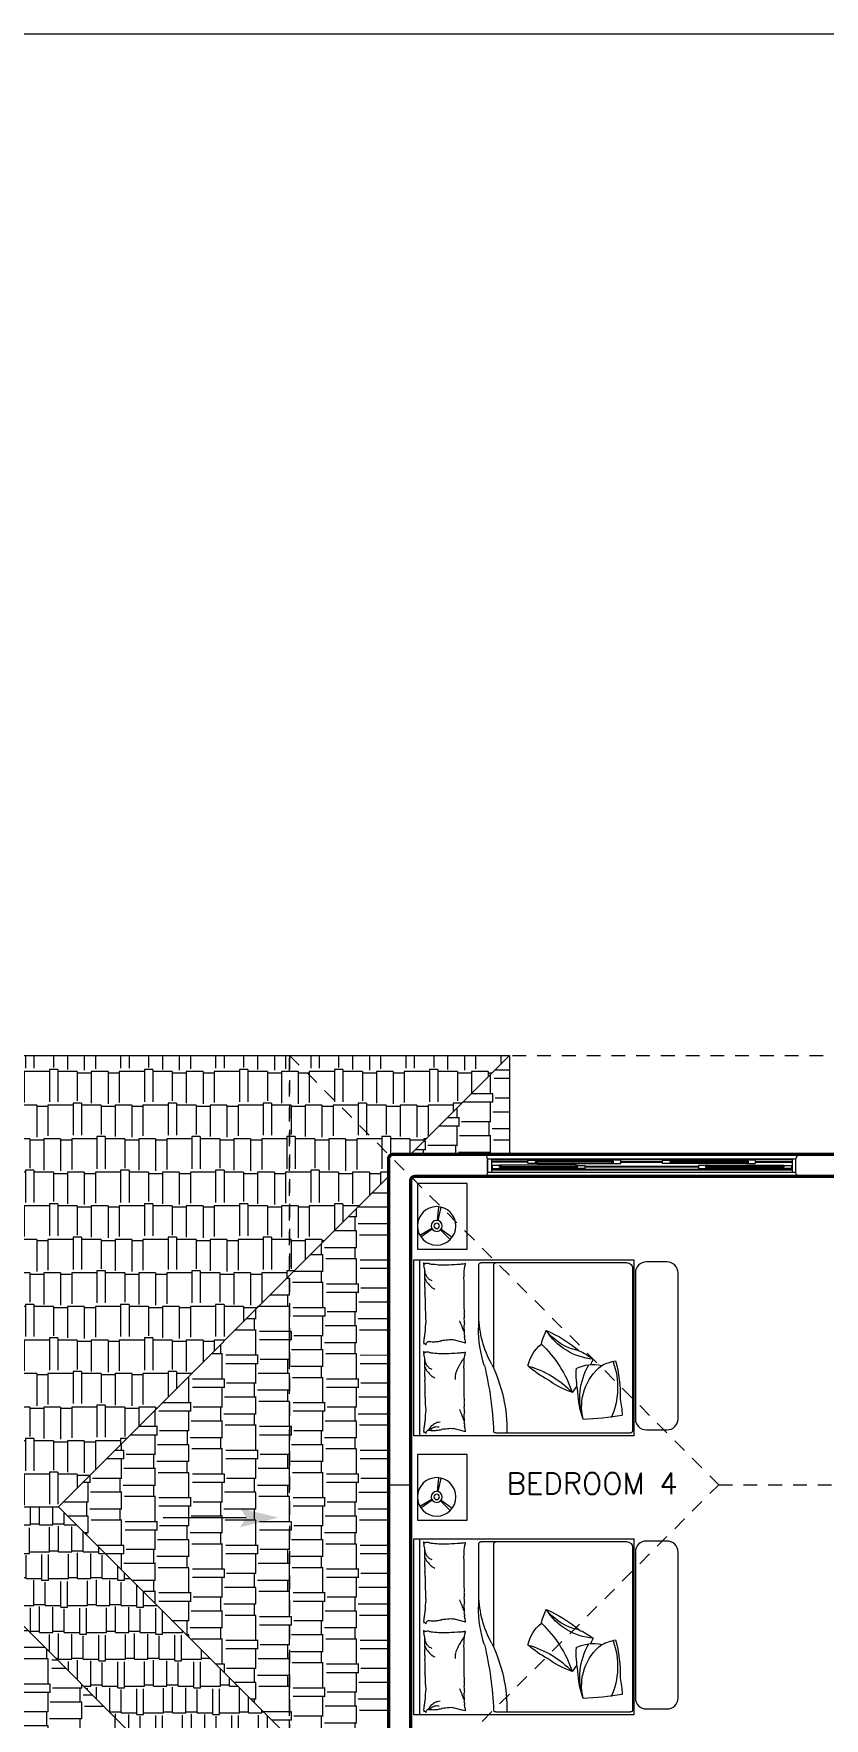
# Model space of a CAD drawing. Header units: metres. Extents: x 8 to 2416, y -346 to 476.
# Drawn here: x 205.09 to 212.27, y -229.36 to -214.06 of the extents above; entities that cross this region are included whole.
import ezdxf

# ---------------------------------------------------------------- set-up
doc = ezdxf.new("R2010")
doc.units = ezdxf.units.M
for name, pattern in [('0', [0]), ('CONTINU', [0]), ('CONTINUA', [0]), ('HIDDEN2', [0.1875, 0.125, -0.0625])]:
    doc.linetypes.add(name, pattern=pattern)
doc.layers.get('0').update_dxf_attribs({"color": 250, "linetype": '0', "lineweight": 20})
doc.layers.get('Defpoints').update_dxf_attribs({"color": 6})
for name, color, linetype, lineweight in [('A-DOOR', 35, 'Continuous', 5), ('A-WALL', 250, 'Continuous', 20), ('baños', 140, 'Continuous', 0), ('cristales', 131, 'Continuous', 0), ('MOBILIARIOS', 252, 'Continuous', 0), ('puertas', 42, 'Continuous', 0), ('textos', 7, 'Continuous', 0)]:
    doc.layers.add(name, color=color, linetype=linetype, lineweight=lineweight)
for name, color, linetype, lineweight, true_color in [('REVESTIMIENTO EXTERIOR', 7, 'Continuous', 5, 0xffdebd), ('Techos 1', 7, 'HIDDEN2', 9, 0x42391a), ('Techos 2do', 7, 'CONTINUA', 5, 0x42391a)]:
    doc.layers.add(name, color=color, linetype=linetype, lineweight=lineweight, true_color=true_color)
doc.styles.get("Standard").update_dxf_attribs({"font": 'arial.ttf', "height": 0.1875})

# ---------------------------------------------------------------- blocks, each defined once
blk = doc.blocks.new('A$Ca0281d7f')
at = {"layer": 'MOBILIARIOS'}
for p, q in [((0.401, 1.6), (0.401, 0)), ((2.401, 1.6), (0.401, 1.6)), ((0.463, 1.572), (1.792, 1.572)), ((1.676, 0.611), (1.676, 1.552)), ((1.812, 0.98), (1.812, 1.552)), ((2.348, 0), (2.348, 1.6)), ((2.401, 0), (2.401, 1.6)), ((0.413, 0.046), (0.413, 1.522)), ((1.932, 0.843), (1.962, 0.85)), ((1.962, 0.85), (2.045, 0.871)), ((0.401, 0), (2.401, 0)), ((1.658, 0.026), (0.433, 0.026)), ((1.932, 0.037), (1.962, 0.044)), ((1.962, 0.044), (2.045, 0.065))]:
    blk.add_line(p, q, dxfattribs=at)
blk.add_lwpolyline([(0.1, 1.579), (0.288, 1.579, -0.414214), (0.388, 1.479), (0.388, 0.154, -0.414214), (0.288, 0.054), (0.1, 0.054, -0.414214), (0, 0.154), (0, 1.479, -0.414214)], format="xyb", close=True, dxfattribs=at)
for centre, radius, start, end in [((0.463, 1.522), 0.05, 90, 180), ((1.656, 1.552), 0.02, 0, 90), ((1.792, 1.552), 0.02, 0, 90), ((1.931, 1.564), 0.00132, 286.6978, 7.1204), ((1.847, 1.538), 0.0875, 7.1204, 16.2212), ((1.936, 1.583), 0.0193, 260.0016, 286.6978), ((1.866, 1.514), 0.0767, 16.2212, 27.2841), ((1.984, 1.546), 0.0453, 192.869, 207.2841), ((1.921, 1.244), 0.321, 80.0016, 86.4951), ((1.251, -12.056), 13.636, 86.4951, 86.945), ((2.045, 0.19), 1.365, 86.945, 88.3669), ((2.158, 0.875), 0.679, 88.3669, 93.3687), ((2.299, 0.649), 0.913, 93.3687, 97.6809), ((2.287, 1.367), 0.198, 97.6809, 102.1095), ((2.226, 1.807), 0.246, 278.1335, 282.1095), ((2.289, 1.597), 0.0328, 248.579, 278.1335), ((2.3, 1.55), 0.0156, 68.579, 111.9904), ((2.257, 1.55), 0.0539, 329.3487, 354.7408), ((2.31, 1.565), 0.00428, 111.9904, 191.8931), ((2.309, 1.571), 0.00232, 250.436, 11.8931), ((2.314, 1.573), 0.00342, 201.7883, 250.436), ((2.34, 1.548), 0.0289, 149.3487, 184.3025), ((2.338, 1.572), 0.0251, 184.3025, 201.7883), ((2.089, 1.534), 0.146, 183.574, 192.869), ((3.111, 1.507), 1.164, 180.2865, 183.574), ((7.667, 1.338), 5.719, 179.0296, 180.2865), ((2.297, 1.33), 0.0992, 108.4397, 126.1766), ((2.564, 1.122), 0.392, 136.1885, 141.6114), ((2.345, 1.366), 0.0992, 126.1766, 143.9136), ((2.35, 1.358), 0.0768, 141.6114, 152.7604), ((2.382, 1.419), 0.0992, 143.9136, 164.0648), ((2.508, 1.323), 0.234, 152.7604, 159.1397), ((0.807, 1.46), 1.494, 358.0921, 0.5757), ((1.43, 1.337), 0.873, 0.5757, 4.8018), ((1.483, 1.55), 0.821, 354.7408, 358.0921), ((2.401, 1.484), 0.0992, 164.0648, 184.2159), ((15.928, 0.997), 13.983, 178.7205, 179.5243), ((2.307, 1.157), 0.2, 113.0028, 118.3168), ((2.26, 1.303), 0.0493, 118.3168, 129.0349), ((2.399, 1.191), 0.225, 129.0349, 136.1885), ((-1.477, 1.251), 3.773, 356.7919, 0.0008), ((1.775, 1.345), 0.529, 349.8101, 353.9133), ((2.454, 1.282), 0.152, 169.8101, 177.4614), ((2.592, 1.333), 0.29, 177.4614, 184.8018), ((0.828, 1.119), 0.985, 331.4328, 358.1261), ((3.158, 1.015), 1.216, 175.3824, 177.3904), ((0.719, 1.259), 0.566, 275.3391, 327.6895), ((1.653, -0.116), 1.165, 113.0642, 130.3209), ((0.809, 1.252), 0.488, 280.6986, 322.6864), ((0.709, 0.707), 0.548, 13.2034, 27.0362), ((0.742, 0.967), 1.071, 342.1966, 0.7418), ((0.54, 1.138), 1.405, 355.3824, 357.2509), ((1.714, 0.979), 0.23, 357.2509, 11.5586), ((2.06, 0.886), 0.12, 162.6136, 173.5659), ((2.089, 0.951), 0.146, 173.5659, 191.5586), ((1.25, 1.192), 0.739, 340.572, 342.8018), ((1.269, 1.246), 0.739, 338.3423, 340.572), ((1.289, 1.295), 0.739, 336.5156, 338.3423), ((1.307, 1.338), 0.739, 334.6889, 336.5156), ((1.613, 0.95), 0.683, 0, 7.5469), ((2.063, 0.885), 0.242, 7.5469, 15.744), ((1.213, 0.109), 0.734, 115.259, 126.9351), ((1.987, 0.051), 1.08, 133.6306, 161.4288), ((1.015, 0.557), 0.358, 12.4782, 50.4625), ((1.664, 0.888), 0.271, 350.5159, 355.9171), ((1.931, 0.843), 0.000917, 355.9171, 104.0449), ((1.715, 0.938), 0.23, 342.6136, 350.5159), ((2.048, 0.938), 0.0677, 267.3351, 284.0452), ((2.156, 1.525), 0.659, 261.9949, 267.3351), ((2.193, 1.177), 0.317, 257.8016, 261.9949), ((2, -0.006), 0.882, 77.8016, 80.3156), ((2.186, 0.652), 0.204, 80.3156, 90), ((2.274, 0.364), 0.492, 90, 96.2324), ((2.258, 0.825), 0.0342, 4.4002, 63.4195), ((2.305, 0.825), 0.0131, 63.4195, 168.7276), ((2.605, 0.961), 0.305, 188.4372, 195.744), ((2.309, 0.765), 0.00232, 250.436, 11.8931), ((2.472, 0.878), 0.161, 180, 188.4372), ((2.402, 0.837), 0.0904, 168.7276, 180), ((2.314, 0.767), 0.00342, 201.7883, 250.436), ((1.692, 0.373), 1.165, 164.6278, 181.8845), ((1.239, 0.439), 0.689, 160.2936, 203.6414), ((0.46, 0.144), 0.548, 64.767, 78.5998), ((0.769, 0.29), 0.358, 64.0418, 102.0262), ((0.4, 0.264), 0.477, 346.1849, 52.0017), ((2.713, 1.725), 2.198, 207.9248, 209.3793), ((0.286, 0.34), 0.608, 341.81, 30.1351), ((1.594, -0.205), 0.87, 105.336, 136.4193), ((0.715, 1.379), 0.988, 298.4971, 311.0566), ((2.945, 0.044), 1.39, 154.2427, 180.7342), ((4.77, -0.088), 3.096, 166.4201, 177.6238), ((1.931, 0.758), 0.00132, 286.6978, 7.1204), ((1.847, 0.732), 0.0875, 7.1204, 16.2212), ((1.936, 0.777), 0.0193, 260.0016, 286.6978), ((1.866, 0.708), 0.0767, 16.2212, 27.2841), ((1.984, 0.74), 0.0453, 192.869, 207.2841), ((1.921, 0.438), 0.321, 80.0016, 86.4951), ((2.089, 0.728), 0.146, 183.574, 192.869), ((2.562, 1.097), 0.729, 212.135, 215.8263), ((3.111, 0.701), 1.164, 180.2865, 183.574), ((7.667, 0.532), 5.719, 179.0296, 180.2865), ((2.251, 0.81), 0.313, 206.4985, 212.135), ((1.251, -12.862), 13.636, 86.4951, 86.945), ((3.292, 1.234), 1.432, 204.3265, 206.4985), ((2.045, -0.616), 1.365, 86.945, 88.3669), ((2.158, 0.069), 0.679, 88.3669, 93.3687), ((2.299, -0.157), 0.913, 93.3687, 97.6809), ((2.297, 0.524), 0.0992, 108.4397, 126.1766), ((2.287, 0.561), 0.198, 97.6809, 102.1095), ((2.226, 1.001), 0.246, 278.1335, 282.1095), ((2.345, 0.56), 0.0992, 126.1766, 143.9136), ((2.289, 0.791), 0.0328, 248.579, 278.1335), ((2.382, 0.613), 0.0992, 143.9136, 164.0648), ((2.508, 0.517), 0.234, 152.7604, 159.1397), ((2.3, 0.744), 0.0156, 68.579, 111.9904), ((0.807, 0.654), 1.494, 358.0921, 0.5757), ((1.483, 0.744), 0.821, 354.7408, 358.0921), ((2.401, 0.678), 0.0992, 164.0648, 184.2159), ((2.257, 0.744), 0.0539, 329.3487, 354.7408), ((2.31, 0.759), 0.00428, 111.9904, 191.8931), ((2.34, 0.742), 0.0289, 149.3487, 184.3025), ((2.338, 0.766), 0.0251, 184.3025, 201.7883), ((-0.062, 0.567), 0.988, 350.0607, 2.6202), ((0.716, 1.142), 0.787, 288.3527, 306.6851), ((15.928, 0.191), 13.983, 178.7205, 179.5243), ((2.484, 0.774), 0.507, 200.6743, 204.3265), ((2.08, 0.569), 0.058, 184.0828, 200.6743), ((2.297, 0.532), 0.272, 176.4448, 184.0828), ((2.307, 0.351), 0.2, 113.0028, 118.3168), ((2.26, 0.497), 0.0493, 118.3168, 129.0349), ((2.399, 0.384), 0.225, 129.0349, 136.1885), ((2.564, 0.316), 0.392, 136.1885, 141.6114), ((2.35, 0.552), 0.0768, 141.6114, 152.7604), ((1.43, 0.531), 0.873, 0.5757, 4.8018), ((7.623, 0.343), 5.322, 178.2786, 179.5731), ((2.592, 0.527), 0.29, 177.4614, 184.8018), ((1.242, 0.167), 0.734, 166.8226, 178.4988), ((0.124, 0.42), 0.787, 339.9163, 358.2487), ((2.713, 1.725), 2.198, 215.2966, 217.2418), ((3.158, 0.209), 1.216, 175.3824, 177.3904), ((1.247, 0.345), 1.049, 353.9133, 0), ((1.775, 0.439), 0.529, 349.8101, 353.9133), ((0.91, 2.347), 2.198, 259.4884, 268.8054), ((0.54, 0.332), 1.405, 355.3824, 357.2509), ((1.714, 0.173), 0.23, 357.2509, 11.5586), ((2.089, 0.145), 0.146, 173.5659, 191.5586), ((1.25, 0.386), 0.739, 340.572, 342.8018), ((1.269, 0.44), 0.739, 338.3423, 340.572), ((1.289, 0.489), 0.739, 336.5156, 338.3423), ((1.307, 0.532), 0.739, 334.6889, 336.5156), ((1.613, 0.144), 0.683, 0, 7.5469), ((0.433, 0.046), 0.02, 180, 270), ((1.658, 0.046), 0.02, 270, 345.3738), ((1.664, 0.082), 0.271, 350.5159, 355.9171), ((1.931, 0.037), 0.000917, 355.9171, 104.0449), ((1.715, 0.132), 0.23, 342.6136, 350.5159), ((2.06, 0.08), 0.12, 162.6136, 173.5659), ((2.048, 0.132), 0.0677, 267.3351, 284.0452), ((2.156, 0.719), 0.659, 261.9949, 267.3351), ((2.193, 0.371), 0.317, 257.8016, 261.9949), ((2, -0.812), 0.882, 77.8016, 80.3156), ((2.203, 0.259), 0.14, 253.485, 264.3689), ((2.172, 0.169), 0.0915, 270, 284.6851), ((2.186, -0.154), 0.204, 80.3156, 90), ((2.253, 0.244), 0.14, 242.6012, 253.485), ((2.214, 0.134), 0.0562, 251.2201, 270), ((2.313, 0.209), 0.14, 224.9024, 242.6012), ((2.29, 0.269), 0.206, 248.1851, 251.2201), ((2.274, -0.442), 0.492, 90, 96.2324), ((2.289, 0.211), 0.151, 244.6449, 248.1851), ((2.267, 0.11), 0.0526, 228.5571, 244.6449), ((2.317, 0.115), 0.0899, 216.2641, 228.5571), ((2.373, 0.148), 0.14, 207.2036, 224.9024), ((2.258, 0.019), 0.0342, 4.4002, 63.4195), ((2.305, 0.019), 0.0131, 63.4195, 168.7276), ((2.063, 0.078), 0.242, 7.5469, 15.744), ((2.605, 0.155), 0.305, 188.4372, 195.744), ((2.472, 0.072), 0.161, 180, 188.4372), ((2.402, 0.031), 0.0904, 168.7276, 180)]:
    blk.add_arc(centre, radius, start, end, dxfattribs=at)
blk = doc.blocks.new('A$C8346a57b')
at = {"layer": 'MOBILIARIOS'}
for p, q in [((0.264, 0.26), (0.234, 0.382)), ((0.27, 0.262), (0.255, 0.386)), ((0.236, 0.183), (0.134, 0.11)), ((0.241, 0.177), (0.153, 0.088)), ((0.317, 0.183), (0.419, 0.11)), ((0.32, 0.187), (0.428, 0.125))]:
    blk.add_line(p, q, dxfattribs=at)
blk.add_lwpolyline([(0, 0.598), (0.45, 0.598), (0.45, 0), (0, 0)], close=True, dxfattribs=at)
for radius in [0.175, 0.05, 0.025]:
    blk.add_circle((0.276, 0.212), radius, dxfattribs=at)
blk = doc.blocks.new('PL BASE 2N NASAS 09')
at = {"layer": 'A-DOOR'}
for p, q in [((159.208, -5.212), (162.088, -5.212)), ((159.248, -5.252), (159.282, -5.252)), ((159.248, -5.372), (159.248, -5.252)), ((159.282, -5.252), (159.282, -5.372)), ((159.282, -5.252), (162.014, -5.252)), ((159.282, -5.352), (162.014, -5.352)), ((159.289, -5.311), (159.288, -5.312)), ((159.288, -5.312), (159.288, -5.339)), ((159.288, -5.339), (159.289, -5.341)), ((159.354, -5.311), (159.289, -5.311)), ((159.289, -5.341), (159.37, -5.341)), ((159.356, -5.312), (159.354, -5.311)), ((159.356, -5.33), (159.356, -5.312)), ((159.356, -5.327), (159.361, -5.327)), ((159.356, -5.327), (159.361, -5.327)), ((159.373, -5.33), (159.356, -5.33)), ((159.361, -5.329), (159.367, -5.325)), ((159.361, -5.325), (159.367, -5.329)), ((160.051, -5.31), (159.369, -5.31)), ((159.37, -5.341), (159.372, -5.339)), ((159.37, -5.341), (160.05, -5.341)), ((159.372, -5.339), (159.374, -5.331)), ((159.374, -5.33), (159.373, -5.33)), ((159.374, -5.331), (159.374, -5.33)), ((159.614, -5.264), (159.615, -5.263)), ((159.614, -5.291), (159.614, -5.264)), ((159.615, -5.293), (159.614, -5.291)), ((159.615, -5.263), (159.696, -5.263)), ((159.68, -5.293), (159.615, -5.293)), ((159.682, -5.291), (159.68, -5.293)), ((159.699, -5.274), (159.682, -5.274)), ((159.682, -5.274), (159.682, -5.291)), ((159.682, -5.277), (159.687, -5.277)), ((159.682, -5.277), (159.687, -5.277)), ((159.687, -5.275), (159.693, -5.279)), ((159.687, -5.279), (159.693, -5.275)), ((159.695, -5.294), (160.377, -5.294)), ((159.696, -5.263), (159.698, -5.264)), ((160.376, -5.263), (159.696, -5.263)), ((159.698, -5.264), (159.7, -5.272)), ((159.7, -5.273), (159.699, -5.274)), ((159.7, -5.272), (159.7, -5.273)), ((160.046, -5.331), (160.046, -5.33)), ((160.046, -5.33), (160.046, -5.33)), ((160.046, -5.33), (160.064, -5.33)), ((160.048, -5.339), (160.046, -5.331)), ((160.05, -5.341), (160.048, -5.339)), ((160.13, -5.341), (160.05, -5.341)), ((160.059, -5.329), (160.053, -5.325)), ((160.059, -5.325), (160.053, -5.329)), ((160.064, -5.327), (160.059, -5.327)), ((160.064, -5.327), (160.059, -5.327)), ((160.064, -5.312), (160.065, -5.311)), ((160.064, -5.33), (160.064, -5.312)), ((160.065, -5.311), (160.13, -5.311)), ((160.132, -5.312), (160.13, -5.311)), ((160.132, -5.339), (160.13, -5.341)), ((160.132, -5.312), (160.132, -5.339)), ((160.374, -5.264), (160.372, -5.272)), ((160.372, -5.272), (160.372, -5.273)), ((160.372, -5.273), (160.372, -5.274)), ((160.372, -5.274), (160.39, -5.274)), ((160.376, -5.263), (160.374, -5.264)), ((160.456, -5.263), (160.376, -5.263)), ((160.385, -5.275), (160.379, -5.279)), ((160.385, -5.279), (160.379, -5.275)), ((160.39, -5.277), (160.385, -5.277)), ((160.39, -5.277), (160.385, -5.277)), ((160.39, -5.274), (160.39, -5.291)), ((160.39, -5.291), (160.391, -5.293)), ((160.391, -5.293), (160.456, -5.293)), ((160.458, -5.264), (160.456, -5.263)), ((160.456, -5.293), (160.458, -5.291)), ((160.458, -5.291), (160.458, -5.264)), ((160.838, -5.264), (160.839, -5.263)), ((160.838, -5.291), (160.838, -5.264)), ((160.839, -5.293), (160.838, -5.291)), ((160.839, -5.263), (160.92, -5.263)), ((160.904, -5.293), (160.839, -5.293)), ((160.906, -5.291), (160.904, -5.293)), ((160.923, -5.274), (160.906, -5.274)), ((160.906, -5.274), (160.906, -5.291)), ((160.906, -5.277), (160.911, -5.277)), ((160.906, -5.277), (160.911, -5.277)), ((160.911, -5.275), (160.917, -5.279)), ((160.911, -5.279), (160.917, -5.275)), ((161.601, -5.294), (160.919, -5.294)), ((160.92, -5.263), (160.922, -5.264)), ((160.92, -5.263), (161.6, -5.263)), ((160.922, -5.264), (160.924, -5.272)), ((160.924, -5.273), (160.923, -5.274)), ((160.924, -5.272), (160.924, -5.273)), ((161.164, -5.312), (161.165, -5.311)), ((161.164, -5.312), (161.164, -5.339)), ((161.164, -5.339), (161.165, -5.341)), ((161.23, -5.311), (161.165, -5.311)), ((161.165, -5.341), (161.246, -5.341)), ((161.232, -5.312), (161.23, -5.311)), ((161.232, -5.33), (161.232, -5.312)), ((161.232, -5.327), (161.237, -5.327)), ((161.232, -5.327), (161.237, -5.327)), ((161.249, -5.33), (161.232, -5.33)), ((161.237, -5.329), (161.243, -5.325)), ((161.237, -5.325), (161.243, -5.329)), ((161.245, -5.31), (161.927, -5.31)), ((161.246, -5.341), (161.248, -5.339)), ((161.926, -5.341), (161.246, -5.341)), ((161.248, -5.339), (161.25, -5.331)), ((161.25, -5.33), (161.249, -5.33)), ((161.25, -5.331), (161.25, -5.33)), ((161.598, -5.264), (161.596, -5.272)), ((161.596, -5.272), (161.596, -5.273)), ((161.596, -5.273), (161.596, -5.274)), ((161.596, -5.274), (161.614, -5.274)), ((161.6, -5.263), (161.598, -5.264)), ((161.68, -5.263), (161.6, -5.263)), ((161.609, -5.275), (161.603, -5.279)), ((161.609, -5.279), (161.603, -5.275)), ((161.614, -5.277), (161.609, -5.277)), ((161.614, -5.277), (161.609, -5.277)), ((161.614, -5.274), (161.614, -5.291)), ((161.614, -5.291), (161.615, -5.293)), ((161.615, -5.293), (161.68, -5.293)), ((161.682, -5.264), (161.68, -5.263)), ((161.68, -5.293), (161.682, -5.291)), ((161.682, -5.291), (161.682, -5.264)), ((161.922, -5.331), (161.922, -5.33)), ((161.922, -5.33), (161.922, -5.33)), ((161.922, -5.33), (161.94, -5.33)), ((161.924, -5.339), (161.922, -5.331)), ((161.926, -5.341), (161.924, -5.339)), ((162.006, -5.341), (161.926, -5.341)), ((161.935, -5.329), (161.929, -5.325)), ((161.935, -5.325), (161.929, -5.329)), ((161.94, -5.327), (161.935, -5.327)), ((161.94, -5.327), (161.935, -5.327)), ((161.94, -5.312), (161.941, -5.311)), ((161.94, -5.33), (161.94, -5.312)), ((161.941, -5.311), (162.006, -5.311)), ((162.006, -5.311), (162.008, -5.312)), ((162.008, -5.339), (162.006, -5.341)), ((162.008, -5.312), (162.008, -5.339)), ((162.014, -5.252), (162.014, -5.372)), ((162.014, -5.252), (162.048, -5.252)), ((162.048, -5.372), (162.048, -5.252)), ((159.208, -5.412), (162.088, -5.412)), ((159.248, -5.372), (159.282, -5.372)), ((159.282, -5.372), (162.014, -5.372)), ((162.014, -5.372), (162.048, -5.372))]:
    blk.add_line(p, q, dxfattribs=at)
at = {"layer": 'A-DOOR', "color": 8}
for p, q in [((159.282, -5.258), (162.014, -5.258)), ((159.614, -5.275), (159.282, -5.275)), ((159.614, -5.281), (159.282, -5.281)), ((159.282, -5.346), (162.014, -5.346)), ((161.164, -5.323), (160.132, -5.323)), ((161.164, -5.329), (160.132, -5.329)), ((160.458, -5.275), (160.838, -5.275)), ((160.458, -5.281), (160.838, -5.281)), ((161.682, -5.275), (162.014, -5.275)), ((161.682, -5.281), (162.014, -5.281))]:
    blk.add_line(p, q, dxfattribs=at)
at = {"layer": 'A-DOOR'}
for points in [[(159.358, -5.311, -0.341999), (159.356, -5.313), (159.356, -5.313), (159.356, -5.323), (159.357, -5.324), (159.374, -5.324), (159.374, -5.323), (159.371, -5.311, 0.339454), (159.369, -5.31), (159.36, -5.31, 0.341999)], [(159.684, -5.292, 0.341999), (159.682, -5.291), (159.682, -5.29), (159.682, -5.281), (159.683, -5.28), (159.7, -5.28), (159.7, -5.28), (159.697, -5.293, -0.339454), (159.695, -5.294), (159.686, -5.294, -0.341999)], [(160.062, -5.311, 0.341999), (160.064, -5.313), (160.064, -5.313), (160.064, -5.323), (160.063, -5.324), (160.046, -5.324), (160.046, -5.323), (160.049, -5.311, -0.339454), (160.051, -5.31), (160.06, -5.31, -0.341999)], [(160.388, -5.292, -0.341999), (160.39, -5.291), (160.39, -5.29), (160.39, -5.281), (160.389, -5.28), (160.372, -5.28), (160.372, -5.28), (160.375, -5.293, 0.339454), (160.377, -5.294), (160.386, -5.294, 0.341999)], [(160.908, -5.292, 0.341999), (160.906, -5.291), (160.906, -5.29), (160.906, -5.281), (160.907, -5.28), (160.924, -5.28), (160.924, -5.28), (160.921, -5.293, -0.339454), (160.919, -5.294), (160.91, -5.294, -0.341999)], [(161.234, -5.311, -0.341999), (161.232, -5.313), (161.232, -5.313), (161.232, -5.323), (161.233, -5.324), (161.25, -5.324), (161.25, -5.323), (161.247, -5.311, 0.339454), (161.245, -5.31), (161.236, -5.31, 0.341999)], [(161.612, -5.292, -0.341999), (161.614, -5.291), (161.614, -5.29), (161.614, -5.281), (161.613, -5.28), (161.596, -5.28), (161.596, -5.28), (161.599, -5.293, 0.339454), (161.601, -5.294), (161.61, -5.294, 0.341999)], [(161.938, -5.311, 0.341999), (161.94, -5.313), (161.94, -5.313), (161.94, -5.323), (161.939, -5.324), (161.922, -5.324), (161.922, -5.323), (161.925, -5.311, -0.339454), (161.927, -5.31), (161.936, -5.31, -0.341999)]]:
    blk.add_lwpolyline(points, format="xyb", close=True, dxfattribs=at)
for points in [[(159.356, -5.327), (159.361, -5.327), (159.361, -5.327), (159.356, -5.327)], [(159.373, -5.325), (159.361, -5.325), (159.361, -5.324), (159.373, -5.324)], [(159.361, -5.329), (159.367, -5.329), (159.367, -5.325), (159.361, -5.325)], [(159.361, -5.329), (160.059, -5.329), (160.059, -5.325), (159.361, -5.325)], [(159.373, -5.33), (159.361, -5.33), (159.361, -5.329), (159.373, -5.329)], [(159.367, -5.329), (159.372, -5.329), (159.372, -5.325), (159.367, -5.325)], [(159.682, -5.277), (159.687, -5.277), (159.687, -5.277), (159.682, -5.277)], [(159.699, -5.274), (159.687, -5.274), (159.687, -5.275), (159.699, -5.275)], [(160.385, -5.275), (159.687, -5.275), (159.687, -5.279), (160.385, -5.279)], [(159.687, -5.275), (159.693, -5.275), (159.693, -5.279), (159.687, -5.279)], [(159.699, -5.279), (159.687, -5.279), (159.687, -5.28), (159.699, -5.28)], [(159.693, -5.275), (159.698, -5.275), (159.698, -5.279), (159.693, -5.279)], [(160.046, -5.325), (160.058, -5.325), (160.058, -5.324), (160.046, -5.324)], [(160.046, -5.33), (160.058, -5.33), (160.058, -5.329), (160.046, -5.329)], [(160.053, -5.329), (160.048, -5.329), (160.048, -5.325), (160.053, -5.325)], [(160.059, -5.329), (160.053, -5.329), (160.053, -5.325), (160.059, -5.325)], [(160.064, -5.327), (160.059, -5.327), (160.059, -5.327), (160.064, -5.327)], [(160.372, -5.274), (160.384, -5.274), (160.384, -5.275), (160.372, -5.275)], [(160.372, -5.279), (160.384, -5.279), (160.384, -5.28), (160.372, -5.28)], [(160.379, -5.275), (160.374, -5.275), (160.374, -5.279), (160.379, -5.279)], [(160.385, -5.275), (160.379, -5.275), (160.379, -5.279), (160.385, -5.279)], [(160.39, -5.277), (160.385, -5.277), (160.385, -5.277), (160.39, -5.277)], [(160.906, -5.277), (160.911, -5.277), (160.911, -5.277), (160.906, -5.277)], [(160.923, -5.274), (160.911, -5.274), (160.911, -5.275), (160.923, -5.275)], [(160.911, -5.275), (160.917, -5.275), (160.917, -5.279), (160.911, -5.279)], [(160.911, -5.275), (161.609, -5.275), (161.609, -5.279), (160.911, -5.279)], [(160.923, -5.279), (160.911, -5.279), (160.911, -5.28), (160.923, -5.28)], [(160.917, -5.275), (160.922, -5.275), (160.922, -5.279), (160.917, -5.279)], [(161.232, -5.327), (161.237, -5.327), (161.237, -5.327), (161.232, -5.327)], [(161.249, -5.325), (161.237, -5.325), (161.237, -5.324), (161.249, -5.324)], [(161.935, -5.329), (161.237, -5.329), (161.237, -5.325), (161.935, -5.325)], [(161.237, -5.329), (161.243, -5.329), (161.243, -5.325), (161.237, -5.325)], [(161.249, -5.33), (161.237, -5.33), (161.237, -5.329), (161.249, -5.329)], [(161.243, -5.329), (161.248, -5.329), (161.248, -5.325), (161.243, -5.325)], [(161.596, -5.274), (161.608, -5.274), (161.608, -5.275), (161.596, -5.275)], [(161.596, -5.279), (161.608, -5.279), (161.608, -5.28), (161.596, -5.28)], [(161.603, -5.275), (161.598, -5.275), (161.598, -5.279), (161.603, -5.279)], [(161.609, -5.275), (161.603, -5.275), (161.603, -5.279), (161.609, -5.279)], [(161.614, -5.277), (161.609, -5.277), (161.609, -5.277), (161.614, -5.277)], [(161.922, -5.325), (161.934, -5.325), (161.934, -5.324), (161.922, -5.324)], [(161.922, -5.33), (161.934, -5.33), (161.934, -5.329), (161.922, -5.329)], [(161.929, -5.329), (161.924, -5.329), (161.924, -5.325), (161.929, -5.325)], [(161.935, -5.329), (161.929, -5.329), (161.929, -5.325), (161.935, -5.325)], [(161.94, -5.327), (161.935, -5.327), (161.935, -5.327), (161.94, -5.327)]]:
    blk.add_lwpolyline(points, close=True, dxfattribs=at)
at = {"layer": 'A-DOOR', "color": 7}
for points in [[(159.361, -5.325), (160.059, -5.325), (160.059, -5.329), (159.361, -5.329)], [(160.385, -5.279), (159.687, -5.279), (159.687, -5.275), (160.385, -5.275)], [(160.911, -5.279), (161.609, -5.279), (161.609, -5.275), (160.911, -5.275)], [(161.935, -5.325), (161.237, -5.325), (161.237, -5.329), (161.935, -5.329)]]:
    blk.add_lwpolyline(points, close=True, dxfattribs=at)
at = {"layer": 'A-WALL'}
for p, q in [((158.388, -5.212), (159.208, -5.212)), ((162.088, -5.212), (163.158, -5.212))]:
    blk.add_line(p, q, dxfattribs=at)
for points in [[(159.248, -5.252), (159.248, -5.372, -0.414214), (159.208, -5.412), (158.588, -5.412, 0.414214), (158.548, -5.452), (158.548, -10.972, 0.414216), (158.588, -11.012), (160.408, -11.012, -0.414216), (160.448, -11.052), (160.448, -11.172, -0.414213), (160.408, -11.212), (158.388, -11.212, -0.414214), (158.348, -11.172), (158.348, -5.252)], [(162.898, -5.452), (162.898, -5.522, -0.414214), (162.858, -5.562), (162.788, -5.562, -0.414214), (162.748, -5.522), (162.748, -5.452, 0.414214), (162.708, -5.412), (162.088, -5.412, -0.414214), (162.048, -5.372), (162.048, -5.252)]]:
    blk.add_lwpolyline(points, format="xyb", dxfattribs=at)
for centre, start, end in [((158.388, -5.252), 90, 180), ((159.208, -5.252), 0, 90), ((162.088, -5.252), 90.0001, 180)]:
    blk.add_arc(centre, 0.04, start, end, dxfattribs=at)
at = {"layer": 'cristales', "const_width": 0.004}
for points in [[(159.372, -5.327), (160.048, -5.327)], [(160.374, -5.277), (159.698, -5.277)], [(160.922, -5.277), (161.598, -5.277)], [(161.924, -5.327), (161.248, -5.327)]]:
    blk.add_lwpolyline(points, dxfattribs=at)
at = {"layer": 'Techos 1', "linetype": 'ByBlock'}
for p, q in [((149.648, -4.312), (159.448, -4.312)), ((159.448, -4.312), (158.548, -5.212)), ((159.448, -4.312), (159.448, -5.212)), ((158.348, -5.412), (155.348, -8.412)), ((153.748, -8.412), (155.348, -8.412)), ((159.448, -12.512), (155.348, -8.412)), ((158.048, -12.512), (154.898, -9.362))]:
    blk.add_line(p, q, dxfattribs=at)
at = {"layer": 'Techos 1'}
for p, q in [((157.448, -4.312), (185.498, -4.312)), ((157.448, -4.312), (161.348, -8.212)), ((157.448, -12.112), (157.448, -4.312)), ((157.448, -12.112), (161.348, -8.212)), ((161.348, -8.212), (176.098, -8.212))]:
    blk.add_line(p, q, dxfattribs=at)
at = {"layer": 'Techos 1', "linetype": 'CONTINU'}
blk.add_line((159.448, -4.312), (158.548, -5.212), dxfattribs=at)
at = {"layer": 'baños', "linetype": 'Continuous', "flags": 8}
for tag, p in [('MODELNUMBER', (167.133, -5.631, 0)), ('TRADENAME', (167.133, -5.631, 0)), ('PRODUCT', (167.133, -5.631, 0)), ('MATERIAL', (167.133, -5.631, 0)), ('MODELNUMBER', (168.308, -5.631, 0)), ('TRADENAME', (168.308, -5.631, 0)), ('PRODUCT', (168.308, -5.631, 0)), ('MATERIAL', (168.308, -5.631, 0))]:
    blk.add_attdef(tag, p, '', height=0.0000254, rotation=180.0001, dxfattribs=at)
at = {"layer": 'textos', "insert": (159.287, -8.298), "char_height": 0.195, "width": 3.40488, "attachment_point": 7}
blk.add_mtext('{\\Fromans|c0; BEDROOM 4}', dxfattribs=at)
blk = doc.blocks.new('za_arrw5')
at = {"lineweight": 13}
for points in [[(-1, 0.25), (0, 0), (-0.833, 0)], [(-1, -0.25), (0, 0), (-0.833, 0)]]:
    blk.add_solid(points, dxfattribs=at)
blk = doc.blocks.new('PL MUEBLES 2N NASAS 09')
at = {"layer": 'Techos 2do'}
h = blk.add_hatch(dxfattribs=at)
h.set_pattern_fill('AR-RSHKE', color=256, scale=0.001, angle=180)
h.set_pattern_definition([(180, (0.00952, 45.04422), (-0.6477, -0.3048), [0.1524, -0.127, 0.1778, -0.0762, 0.2286, -0.1016]), (180, (-0.14288, 45.03152), (-0.6477, -0.3048), [0.127, -0.4826, 0.1016, -0.1524]), (180, (-0.44768, 45.06327), (-0.6477, -0.3048), [0.0762, -0.7874]), (270, (0.00952, 45.04422), (0.2159, -0.3048), [0.2921, -0.9271]), (270, (-0.14288, 45.04422), (0.2159, -0.3048), [0.28575, -0.93345]), (270, (-0.26988, 45.04422), (0.2159, -0.3048), [0.2667, -0.9525]), (270, (-0.44768, 45.06327), (0.2159, -0.3048), [0.2921, -0.9271]), (270, (-0.52388, 45.06327), (0.2159, -0.3048), [0.2921, -0.9271]), (270, (-0.75248, 45.04422), (0.2159, -0.3048), [0.2794, -0.9398])])
edge = h.paths.add_edge_path()
edge.add_line((199.562, 58.405), (203.662, 54.305))
edge.add_line((203.662, 54.305), (205.262, 54.305))
edge.add_line((205.262, 54.305), (208.262, 57.305))
edge.add_line((208.262, 57.305), (208.262, 57.435))
edge.add_arc((208.332, 57.435), 0.07, 90, 180.0001, ccw=False)
edge.add_line((208.332, 57.505), (208.462, 57.505))
edge.add_line((208.462, 57.505), (209.362, 58.405))
edge.add_line((209.362, 58.405), (199.562, 58.405))
h = blk.add_hatch(dxfattribs=at)
h.set_pattern_fill('AR-RSHKE', color=256, scale=0.001, angle=89.9973)
h.set_pattern_definition([(89.997, (208.9486, 54.50617), (-0.304769, 0.647715), [0.1524, -0.127, 0.1778, -0.0762, 0.2286, -0.1016]), (89.997, (208.93592, 54.65857), (-0.304769, 0.647715), [0.127, -0.4826, 0.1016, -0.1524]), (89.997, (208.96768, 54.96336), (-0.304769, 0.647715), [0.0762, -0.7874]), (179.9973, (208.9486, 54.50617), (-0.30481, -0.2158854), [0.2921, -0.9271]), (179.9973, (208.94862, 54.65857), (-0.30481, -0.2158854), [0.28575, -0.93345]), (179.9973, (208.94862, 54.78557), (-0.30481, -0.2158854), [0.2667, -0.9525]), (179.9973, (208.96768, 54.96336), (-0.30481, -0.2158854), [0.2921, -0.9271]), (179.9973, (208.96768, 55.03956), (-0.30481, -0.2158854), [0.2921, -0.9271]), (179.9973, (208.94865, 55.26817), (-0.30481, -0.2158854), [0.2794, -0.9398])])
h.paths.add_polyline_path([(208.262, 51.505), (209.412, 51.505), (209.362, 50.205), (205.262, 54.305), (208.262, 57.305), (208.262, 54.205)])
h.paths.add_polyline_path([(208.462, 57.505), (209.362, 58.405), (209.362, 57.505)])
h = blk.add_hatch(dxfattribs=at)
h.set_pattern_fill('AR-RSHKE', color=256, scale=0.0008)
h.set_pattern_definition([(0, (1.32934, 235.69313), (0.51816, 0.24384), [0.12192, -0.1016, 0.14224, -0.06096, 0.18288, -0.08128]), (0, (1.45126, 235.7033), (0.51816, 0.24384), [0.1016, -0.38608, 0.08128, -0.12192]), (0, (1.6951, 235.6779), (0.51816, 0.24384), [0.06096, -0.62992]), (90, (1.32934, 235.69313), (-0.17272, 0.24384), [0.23368, -0.74168]), (90, (1.45126, 235.69313), (-0.17272, 0.24384), [0.2286, -0.74676]), (90, (1.55286, 235.69313), (-0.17272, 0.24384), [0.21336, -0.762]), (90, (1.6951, 235.67789), (-0.17272, 0.24384), [0.23368, -0.74168]), (90, (1.75606, 235.67789), (-0.17272, 0.24384), [0.23368, -0.74168]), (90, (1.93894, 235.69313), (-0.17272, 0.24384), [0.22352, -0.75184])])
h.paths.add_polyline_path([(199.562, 50.205), (203.662, 54.305), (205.262, 54.305), (209.362, 50.205), (207.962, 50.205), (204.812, 53.355), (201.662, 50.205)])
h = blk.add_hatch(dxfattribs=at)
h.set_pattern_fill('AR-RSHKE', color=256, scale=0.001, angle=89.9973)
h.set_pattern_definition([(89.99726, (1.32934, 235.69313), (-0.30476904, 0.64771457), [0.1524, -0.127, 0.1778, -0.0762, 0.2286, -0.1016]), (89.99726, (1.31665, 235.84553), (-0.30476904, 0.64771457), [0.127, -0.4826, 0.1016, -0.1524]), (89.99726, (1.3484, 236.15033), (-0.30476904, 0.64771457), [0.0762, -0.7874]), (179.99726, (1.32934, 235.69313), (-0.30481032, -0.21588543), [0.2921, -0.9271]), (179.99726, (1.32935, 235.84553), (-0.30481032, -0.21588543), [0.28575, -0.93345]), (179.99726, (1.32935, 235.97253), (-0.30481032, -0.21588543), [0.2667, -0.9525]), (179.99726, (1.34841, 236.15033), (-0.30481032, -0.21588543), [0.2921, -0.9271]), (179.99726, (1.34842, 236.22653), (-0.30481032, -0.21588543), [0.2921, -0.9271]), (179.99726, (1.32938, 236.45513), (-0.30481032, -0.21588543), [0.2794, -0.9398])])
h.paths.add_polyline_path([(207.962, 44.805), (204.812, 41.655), (204.812, 53.355), (207.962, 50.205)])
at = {"layer": 'puertas'}
blk.add_line((208.262, 54.505), (208.462, 54.505), dxfattribs=at)
at = {"layer": 'Techos 1'}
blk.add_line((207.362, 58.405), (207.362, 50.605), dxfattribs=at)
at = {"layer": 'textos', "lineweight": 13}
blk.add_line((206.969, 54.205), (206.214, 54.205), dxfattribs=at)
blk.add_blockref('PL BASE 2N NASAS 09', (49.914, 62.717))
at = {"layer": 'MOBILIARIOS', "xscale": -1}
for name, p in [('A$C8346a57b', (208.975, 56.644)), ('A$Ca0281d7f', (210.893, 54.949)), ('A$C8346a57b', (208.975, 54.182)), ('A$Ca0281d7f', (210.893, 52.414))]:
    blk.add_blockref(name, p, dxfattribs=at)
at = {"layer": 'textos', "lineweight": 13, "xscale": 0.3491189357928305, "yscale": 0.3491189357928305, "zscale": 0.3491189357928305, "rotation": 0.002738726620007072}
blk.add_blockref('za_arrw5', (207.26, 54.205), dxfattribs=at)

msp = doc.modelspace()

# ---------------------------------------------------------------- linework, layer by layer
at = {"layer": 'Defpoints', "lineweight": 13}
msp.add_lwpolyline([(188.67521, -214.0553), (244.97329, -214.0553), (244.97329, -254.8443), (188.67521, -254.8443)], close=True, dxfattribs=at)
at = {"layer": 'REVESTIMIENTO EXTERIOR', "const_width": 0.03}
msp.add_lwpolyline([(215.26242, -230.15712, -0.44183988), (215.19182, -230.23637), (208.35182, -230.23633), (208.31182, -230.19633), (208.31182, -224.27633, -0.41421356), (208.35182, -224.23633), (229.52182, -224.23633, -0.46436914), (229.56182, -224.27633), (229.56182, -244.19633), (229.52182, -244.23633), (223.95182, -244.23633)], format="xyb", dxfattribs=at)
msp.add_lwpolyline([(208.51182, -224.47633, -0.41421356), (208.55182, -224.43633), (212.67182, -224.43633, -0.41421346), (212.71182, -224.47633), (212.71182, -229.99634, -0.41421356), (212.67182, -230.03634), (208.55183, -230.03633, -0.41421617), (208.51182, -229.99633)], format="xyb", close=True, dxfattribs=at)

# ---------------------------------------------------------------- block references
at = {"layer": 'REVESTIMIENTO EXTERIOR', "color": 30, "true_color": 0xf8991e}
msp.add_blockref('PL MUEBLES 2N NASAS 09', (0.05, -281.74161), dxfattribs=at)

doc.saveas('drawing.dxf')
